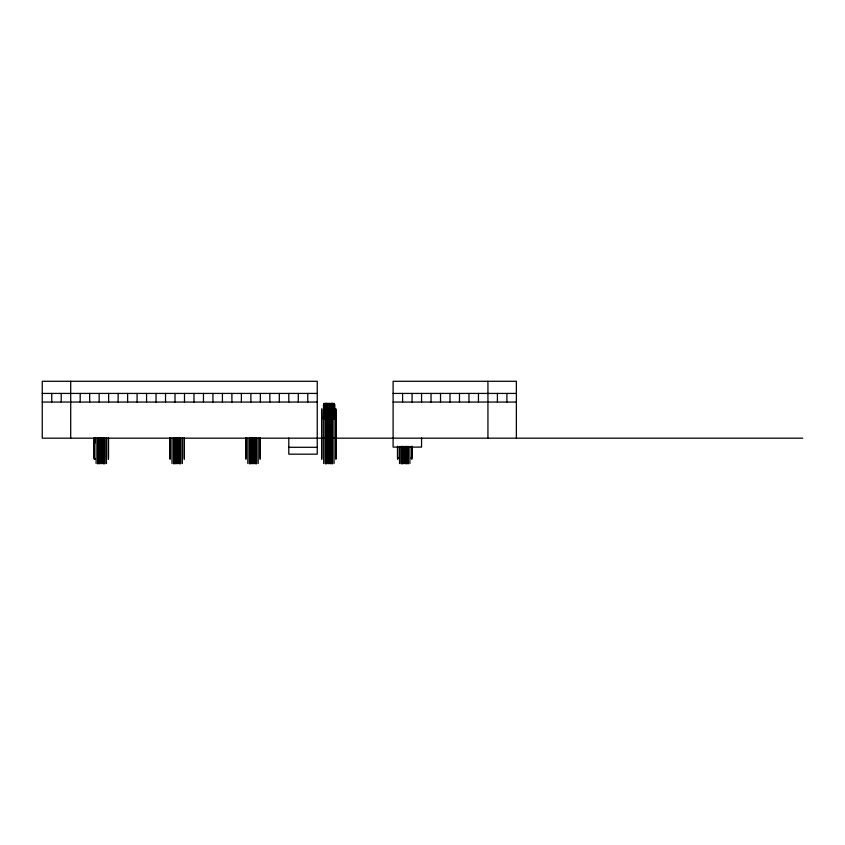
<?xml version="1.0" encoding="UTF-8"?>
<svg xmlns="http://www.w3.org/2000/svg" width="845" height="845" viewBox="0 0 845 845"><rect width="100%" height="100%" fill="white"/><g stroke="black" fill="none" stroke-linecap="round" stroke-linejoin="round"><path stroke-width="1.27" d="M324.966 415.444L325.621 414.145L326.952 414.145L327.606 415.444L326.952 416.353L325.631 416.353L324.966 415.444L325.621 414.145M325.631 416.353L324.966 415.064M326.952 416.353L327.617 415.064M326.952 414.145L327.606 415.444M330.237 415.444L330.891 414.145L332.212 414.145L332.877 415.444L332.222 416.353L330.902 416.353L330.237 415.444L330.891 414.145M330.902 416.353L330.237 415.064M332.222 416.353L332.877 415.064M332.212 414.145L332.877 415.444M332.265 415.497L331.673 416.11M325.705 415.106L325.737 415.909M325.705 415.222L325.737 415.793M326.74 415.993L326.93 415.212M325.916 403.266L325.927 418.655L323.498 419.109L334.831 419.109L334.831 404.47M42.261 393.432L317.245 393.432M393.105 393.432L516.38 393.432M42.261 402.051L317.245 402.051M393.105 402.051L516.38 402.051M325.631 415.972L326.952 415.972M330.902 415.972L332.222 415.972M334.335 403.487L334.335 418.624C333.775 418.592 328.209 418.507 325.927 418.655M802.75 438.175L42.261 438.175L42.261 381.285L317.245 381.285L317.245 454.177L288.8 454.177L288.8 438.048M288.8 447.29L317.245 447.29M331.62 414.874L332.201 415.328M516.38 438.175L516.38 381.285L393.105 381.285L393.105 447.1L421.549 447.1L421.549 437.89M506.894 393.432L506.894 402.051M497.409 393.432L497.409 402.051M487.935 381.285L487.935 438.175M478.45 393.432L478.45 402.051M468.964 393.432L468.964 402.051M459.479 393.432L459.479 402.051M450.005 393.432L450.005 402.051M440.52 393.432L440.52 402.051M431.034 393.432L431.034 402.051M421.549 393.432L421.549 402.051M412.075 393.432L412.075 402.051M411.969 446.171L411.969 458.243M411.779 446.794L411.779 459.49M411.166 457.43L411.166 458.243M409.899 446.456L409.899 463.546M408.346 446.382L408.346 463.715M407.945 446.382L407.945 463.715M406.984 446.382L406.984 463.715M406.572 446.382L406.572 463.715M405.294 446.382L405.294 463.715M404.163 446.382L404.163 463.715M402.875 446.382L402.875 463.715M402.59 393.432L402.59 402.051M402.474 446.382L402.474 463.715M401.502 446.382L401.502 463.715M401.1 446.382L401.1 463.715M399.548 446.456L399.548 463.546M398.291 457.43L398.291 458.243M397.678 446.794L397.678 459.49M397.488 446.171L397.488 458.243M336.109 409.941L336.109 458.243M335.919 408.705L335.919 459.49M335.138 408.885L335.138 409.74M333.944 403.266L333.944 418.507M334.039 419.373L334.039 463.546M332.74 403.266L332.75 418.655M332.486 419.289L332.486 463.715M332.338 403.266L332.349 418.655M332.085 419.289L332.085 463.715M331.377 403.266L331.377 418.655M331.124 419.289L331.124 463.715M330.976 403.266L330.976 418.655M330.722 419.289L330.722 463.715M329.687 403.266L329.698 418.655M329.434 419.289L329.434 463.715M328.568 403.266L328.578 418.655M328.304 419.289L328.304 463.715M327.279 403.266L327.29 418.655M326.878 403.266L326.888 418.655M327.015 419.289L327.015 463.715M326.614 419.289L326.614 463.715M325.652 419.289L325.652 463.715M325.515 403.266L325.526 418.655M325.24 419.289L325.24 463.715M324.311 403.266L324.311 418.507M323.931 403.487L323.498 419.109L323.498 404.47M323.688 404.639L323.688 463.546M321.818 408.705L321.818 459.49M321.628 409.941L321.628 458.243M307.77 393.432L307.77 402.051M298.285 393.432L298.285 402.051M288.8 393.432L288.8 402.051M279.315 393.432L279.315 402.051M269.84 393.432L269.84 402.051M260.355 393.432L260.355 402.051M260.249 437.847L260.249 458.243M260.059 437.657L260.059 459.49M258.19 437.911L258.19 463.546M256.626 437.89L256.626 463.715M256.225 437.89L256.225 463.715M255.264 437.89L255.264 463.715M254.863 437.89L254.863 463.715M253.574 437.89L253.574 463.715M252.444 437.89L252.444 463.715M251.155 437.89L251.155 463.715M250.87 393.432L250.87 402.051M250.754 437.89L250.754 463.715M249.793 437.89L249.793 463.715M249.391 437.89L249.391 463.715M247.828 437.911L247.828 463.546M245.958 437.657L245.958 459.49M245.768 437.847L245.768 458.243M241.385 393.432L241.385 402.051M231.91 393.432L231.91 402.051M222.425 393.432L222.425 402.051M212.94 393.432L212.94 402.051M203.455 393.432L203.455 402.051M193.98 393.432L193.98 402.051M184.495 393.432L184.495 402.051M184.39 437.847L184.39 458.243M184.199 437.657L184.199 459.49M182.33 437.911L182.33 463.546M180.767 437.89L180.767 463.715M180.365 437.89L180.365 463.715M179.404 437.89L179.404 463.715M179.003 437.89L179.003 463.715M177.714 437.89L177.714 463.715M176.584 437.89L176.584 463.715M175.295 437.89L175.295 463.715M175.01 393.432L175.01 402.051M174.894 437.89L174.894 463.715M173.933 437.89L173.933 463.715M173.531 437.89L173.531 463.715M171.968 437.911L171.968 463.546M170.098 437.657L170.098 459.49M169.908 437.847L169.908 458.243M165.535 393.432L165.535 402.051M156.05 393.432L156.05 402.051M146.565 393.432L146.565 402.051M137.08 393.432L137.08 402.051M127.606 393.432L127.606 402.051M118.12 393.432L118.12 402.051M108.635 393.432L108.635 402.051M108.53 437.847L108.53 458.243M108.34 437.657L108.34 459.49M106.47 437.911L106.47 463.546M104.907 437.89L104.907 463.715M104.505 437.89L104.505 463.715M103.544 437.89L103.544 463.715M103.143 437.89L103.143 463.715M101.854 437.89L101.854 463.715M100.724 437.89L100.724 463.715M99.435 437.89L99.435 463.715M99.15 393.432L99.15 402.051M99.034 437.89L99.034 463.715M98.073 437.89L98.073 463.715M97.671 437.89L97.671 463.715M96.108 437.911L96.108 463.546M95.02 438.016L95.02 443.055M95.02 458.455L95.02 459.31M94.239 438.037L94.239 459.49M94.049 437.847L94.049 458.243M89.676 393.432L89.676 402.051M80.191 393.432L80.191 402.051M70.705 381.285L70.705 438.175M61.22 393.432L61.22 402.051M51.746 393.432L51.746 402.051M330.258 416.596A1.848 1.468 0.5 0 0 333.342 415.93A1.848 1.468 0.5 0 0 331.071 414.134A1.848 1.468 0.5 0 0 330.258 416.596M324.987 416.596A1.848 1.468 0.5 0 0 328.071 415.93A1.848 1.468 0.5 0 0 325.8 414.134A1.848 1.468 0.5 0 0 324.987 416.596"/></g></svg>
